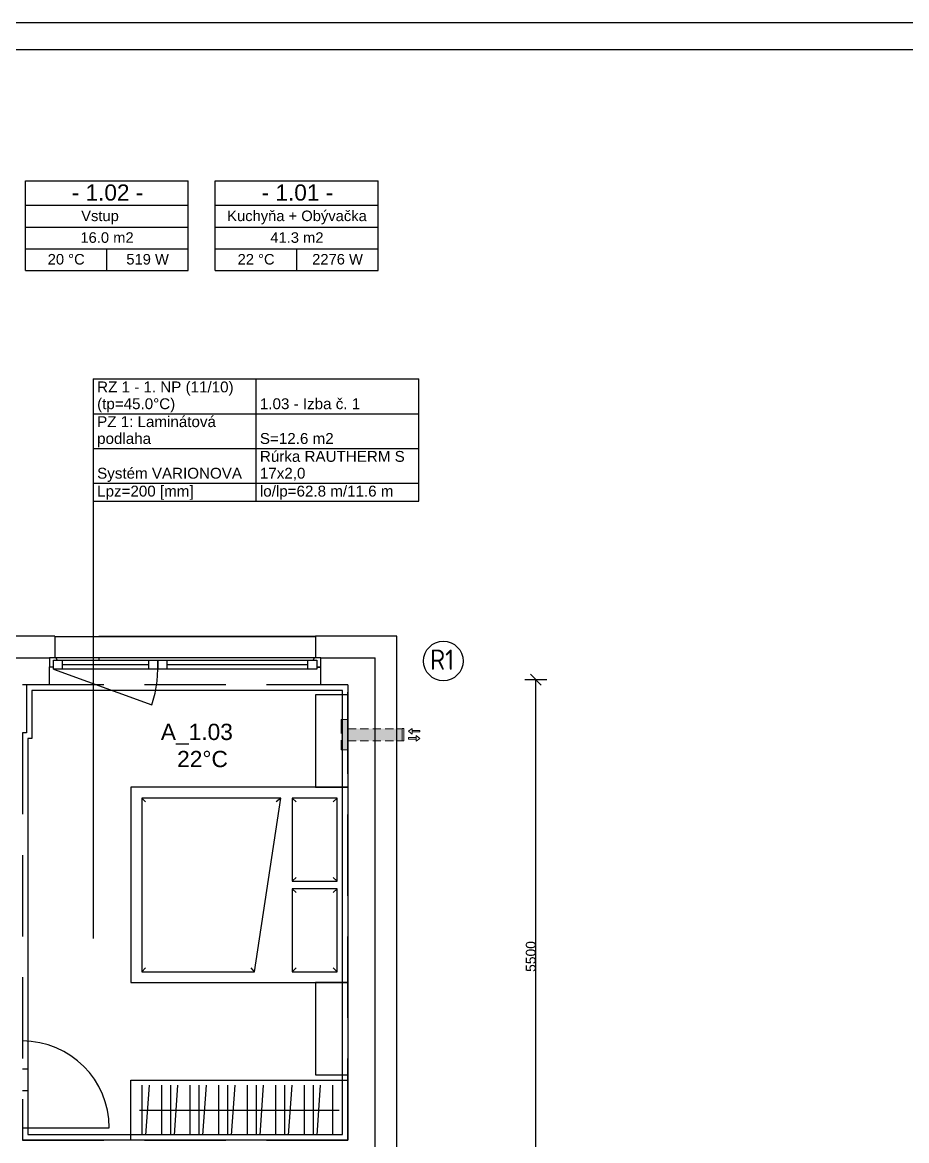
# Model space of a CAD drawing. Header units: millimetres. Extents: x -9498 to 115159, y -2045 to 31741.
# Drawn here: x 11984 to 20133, y 9016 to 19318 of the extents above; entities that cross this region are included whole.
import ezdxf

# ---------------------------------------------------------------- set-up
doc = ezdxf.new("R2010")
doc.units = ezdxf.units.MM
doc.linetypes.add('DASH', pattern=[75, 50, -25])
doc.linetypes.add('DASHEDX2', pattern=[38.1, 25.4, -12.7])
doc.layers.get('Defpoints').update_dxf_attribs({"color": 242})
for name, color, linetype in [('1__NP___MIESTNOSTIUK', 7, 'Continuous'), ('DXF_LAYER', 1, 'Continuous'), ('koty1', 7, 'Continuous'), ('ODVODN__POTRUBIE___PODL__VYK_', 7, 'Continuous'), ('PODLAHOVKA', 7, 'Continuous'), ('PR_VODN__POTRUBIE___PODL__VYK_', 7, 'Continuous'), ('TABU_KY', 7, 'Continuous'), ('UK_LEGENDA', 7, 'Continuous'), ('vyk-KOTY', 4, 'Continuous'), ('vyk-vratka-ZARIADENIE', 7, 'Continuous')]:
    doc.layers.add(name, color=color, linetype=linetype)
doc.layers.add('NETLAC', color=6, linetype='Continuous', plot=False)
doc.layers.add('OKRAJOV__DILAT_CIA_PDL', color=2, linetype='Continuous', lineweight=30)
doc.layers.add('UK_VZT_JEDNOTKY', color=150, linetype='DASHEDX2', lineweight=15)
doc.styles.add('ARIAL', font='arial.ttf')
doc.styles.add('ISOCP', font='isocp.shx')
doc.styles.add('ISOCPEUR', font='arial.ttf')
doc.styles.add('ISOCPEUR_4', font='isocpeur.ttf', dxfattribs={"height": 100})
doc.dimstyles.new('CS_Priebežná_-_2_0_mm__stavbárska_čiarka_čERVENA', dxfattribs={"dimscale": 304.8, "dimtxt": 99.598118, "dimasz": 0.328084, "dimexe": 0.328084, "dimexo": 0.0625, "dimgap": 0, "dimtad": 1, "dimdec": 0, "dimrnd": 5, "dimzin": 0, "dimdsep": 46, "dimtxsty": 'ISOCPEUR_4', "dimblk1": 'OBLIQUE', "dimblk2": 'OBLIQUE', "dimsah": 1, "dimcen": 0.09, "dimazin": 0, "dimtfac": 1, "dimtdec": 4, "dimtix": 1, "dimtmove": 0, "dimatfit": 3, "dimfxl": 0.328084, "dimfxlon": 1, "dimtvp": 1, "dimtolj": 1, "dimtzin": 0, "dimarcsym": 2})

# ---------------------------------------------------------------- blocks, each defined once
blk = doc.blocks.new('podklad')
at = {"layer": 'DXF_LAYER', "color": 8, "linetype": 'Continuous'}
for p, q in [((22121.996293, -6593.207485), (21409.996293, -6593.207485)), ((22121.996293, -6593.207485), (22121.996293, -6793.207485)), ((22526.996293, -6593.207485), (24521.996293, -6593.207485)), ((22526.996293, -6593.207485), (22526.996293, -6598.207485)), ((25271.996293, -6593.207485), (24521.996293, -6593.207485)), ((24521.996293, -6593.207485), (24521.996293, -6793.207485)), ((25271.996293, -15327.882778), (25271.996293, -6593.207485)), ((22121.996293, -6598.207485), (24521.996293, -6598.207485)), ((21571.996293, -6793.207485), (22071.996293, -6793.207485)), ((22132.996293, -6793.207485), (22071.996293, -6793.207485)), ((22071.996293, -6793.207485), (22071.996293, -6877.207485)), ((22142.996293, -6813.207485), (22132.996293, -6793.207485)), ((24510.996293, -6793.207485), (22132.996293, -6793.207485)), ((24510.996293, -6793.207485), (22132.996293, -6793.207485)), ((22526.996293, -6793.207485), (22526.996293, -6813.207485)), ((24510.996293, -6793.207485), (24500.996293, -6813.207485)), ((24571.996293, -6793.207485), (24510.996293, -6793.207485)), ((24571.996293, -6793.207485), (25071.996293, -6793.207485)), ((24571.996293, -6877.207485), (24571.996293, -6793.207485)), ((25071.996293, -15277.882778), (25071.996293, -6793.207485)), ((22071.996293, -7043.207485), (22071.996293, -6877.207485)), ((22071.996293, -6877.207485), (22107.996293, -6877.207485)), ((22107.996293, -6877.207485), (22107.996293, -6813.207485)), ((22107.996293, -6813.207485), (22142.996293, -6813.207485)), ((22107.996293, -6897.207485), (22107.996293, -6877.207485)), ((22107.996293, -6897.207485), (23013.859574, -7226.914516)), ((23071.996293, -6897.207485), (22107.996293, -6897.207485)), ((22142.996293, -6813.207485), (23071.996293, -6813.207485)), ((22191.996293, -6897.207485), (22191.996293, -6813.207485)), ((22191.996293, -6855.207485), (22987.996293, -6855.207485)), ((22987.996293, -6897.207485), (22987.996293, -6813.207485)), ((23071.996293, -6813.207485), (23071.996293, -6897.207485)), ((23071.996293, -6813.207485), (24500.996293, -6813.207485)), ((23071.996293, -6897.207485), (23071.996293, -6813.207485)), ((24535.996293, -6897.207485), (23071.996293, -6897.207485)), ((23155.996293, -6897.207485), (23155.996293, -6813.207485)), ((23155.996293, -6855.207485), (24451.996293, -6855.207485)), ((24451.996293, -6897.207485), (24451.996293, -6813.207485)), ((24500.996293, -6813.207485), (24535.996293, -6813.207485)), ((24535.996293, -6813.207485), (24535.996293, -6877.207485)), ((24535.996293, -6877.207485), (24535.996293, -6897.207485)), ((24535.996293, -6877.207485), (24571.996293, -6877.207485)), ((24535.996293, -6877.883266), (24571.996293, -6877.883266)), ((24571.996293, -7043.207485), (24571.996293, -6877.207485)), ((22071.996293, -7043.207485), (21821.996293, -7043.207485)), ((24821.996293, -7043.207485), (24571.996293, -7043.207485)), ((24821.996293, -7043.207485), (24821.996293, -11235.383266)), ((24821.996293, -7135.383266), (24521.996293, -7135.383266)), ((24521.996293, -7135.383266), (24521.996293, -7985.383266)), ((24821.996293, -7985.383266), (22821.996293, -7985.383266)), ((22821.996293, -7985.383266), (22821.996293, -9785.383266)), ((24521.996293, -7985.383266), (24821.996293, -7985.383266)), ((22921.996293, -8085.383266), (22921.996293, -9685.383266)), ((24202.697465, -8085.383266), (22921.996293, -8085.383266)), ((23961.756059, -9685.383266), (24202.697465, -8085.383266)), ((24721.996293, -8085.383266), (24309.703324, -8085.383266)), ((24309.703324, -8085.383266), (24309.703324, -8847.746548)), ((24721.996293, -8850.383266), (24721.996293, -8085.383266)), ((24309.703324, -8847.746548), (24309.703324, -8850.383266)), ((24309.703324, -8850.383266), (24721.996293, -8850.383266)), ((24309.703324, -8920.383266), (24309.703324, -9685.383266)), ((24721.996293, -8920.383266), (24309.703324, -8920.383266)), ((24721.996293, -9685.383266), (24721.996293, -8920.383266)), ((22821.996293, -9785.383266), (24821.996293, -9785.383266)), ((22921.996293, -9685.383266), (23961.756059, -9685.383266)), ((24309.703324, -9685.383266), (24721.996293, -9685.383266)), ((24821.996293, -9785.383266), (24521.996293, -9785.383266)), ((24521.996293, -9785.383266), (24521.996293, -10635.383266)), ((22821.996293, -11235.383266), (22821.996293, -10685.383266)), ((22821.996293, -10685.383266), (24821.996293, -10685.383266)), ((24521.996293, -10635.383266), (24821.996293, -10635.383266)), ((24821.996293, -10685.383266), (24821.996293, -11235.383266)), ((22926.996293, -11190.383266), (22926.996293, -10730.383266)), ((22960.952348, -11189.82272), (22993.040238, -10730.943813)), ((23106.996293, -11190.383266), (23106.996293, -10730.383266)), ((23189.853715, -11190.383266), (23189.853715, -10730.383266)), ((23223.80977, -11189.82272), (23255.89766, -10730.943813)), ((23369.853715, -11190.383266), (23369.853715, -10730.383266)), ((23452.71016, -11190.383266), (23452.71016, -10730.383266)), ((23486.666215, -11189.82272), (23518.754106, -10730.943813)), ((23632.71016, -11190.383266), (23632.71016, -10730.383266)), ((23715.567582, -11190.383266), (23715.567582, -10730.383266)), ((23749.523637, -11189.82272), (23781.611527, -10730.943813)), ((23895.567582, -11190.383266), (23895.567582, -10730.383266)), ((23978.425004, -11190.383266), (23978.425004, -10730.383266)), ((24012.381059, -11189.82272), (24044.468949, -10730.943813)), ((24158.425004, -11190.383266), (24158.425004, -10730.383266)), ((24241.282426, -11190.383266), (24241.282426, -10730.383266)), ((24275.238481, -11189.82272), (24307.326371, -10730.943813)), ((24421.282426, -11190.383266), (24421.282426, -10730.383266)), ((24504.138871, -11190.383266), (24504.138871, -10730.383266)), ((24538.094926, -11189.82272), (24570.182817, -10730.943813)), ((24684.138871, -11190.383266), (24684.138871, -10730.383266)), ((22901.996293, -10960.383266), (24741.996293, -10960.383266)), ((21821.996293, -11122.883266), (22621.996293, -11122.883266)), ((24821.996293, -11235.383266), (21821.996293, -11235.383266)), ((24821.996293, -11235.383266), (22821.996293, -11235.383266))]:
    blk.add_line(p, q, dxfattribs=at)
blk.add_lwpolyline([(23013.859574, -7226.915493), (23046.274613, -7118.406704), (23046.274613, -7118.406704), (23065.74141, -7006.845181), (23071.996293, -6897.207485)], dxfattribs=at)
for points in [[(22956.996293, -8120.383266, 0), (22921.996293, -8085.383266, 0)], [(24202.697465, -8085.383266, 0), (24162.032426, -8120.383266, 0)], [(24309.703324, -8085.383266, 0), (24344.703324, -8120.383266, 0)], [(24686.996293, -8120.383266, 0), (24721.996293, -8085.383266, 0)], [(24309.703324, -8850.383266, 0), (24312.34102, -8847.746548, 0)], [(24312.34102, -8847.746548, 0), (24344.703324, -8815.383266, 0)], [(24686.996293, -8815.383266, 0), (24721.996293, -8850.383266, 0)], [(24344.703324, -8955.383266, 0), (24309.703324, -8920.383266, 0)], [(24721.996293, -8920.383266, 0), (24686.996293, -8955.383266, 0)], [(22921.996293, -9685.383266, 0), (22956.996293, -9650.383266, 0)], [(23961.756059, -9685.383266, 0), (23931.632035, -9650.383266, 0)], [(24309.703324, -9685.383266, 0), (24344.703324, -9650.383266, 0)], [(24721.996293, -9685.383266, 0), (24686.996293, -9650.383266, 0)]]:
    blk.add_polyline3d(points, dxfattribs=at)
blk.add_arc((21821.996293, -11122.883266), 800, 0.00001, 89.999992, dxfattribs=at)
blk = doc.blocks.new('_Oblique')
at = {"layer": 'koty1', "color": 0, "lineweight": -2}
blk.add_line((-0.5, -0.5), (0.5, 0.5), dxfattribs=at)
blk = doc.blocks.new('*D31')
at = {"layer": 'Defpoints', "color": 0, "transparency": 16777216}
for p in [(15434, 13263), (16716, 13263), (16197, 8161)]:
    blk.add_point(p, dxfattribs=at)
at = {"layer": 'vyk-KOTY', "color": 0, "lineweight": -2, "transparency": 16777216}
for p, q in [((16616, 13263), (16816, 13263)), ((16716, 8161), (16716, 13263)), ((16616, 8161), (16816, 8161))]:
    blk.add_line(p, q, dxfattribs=at)
at = {"layer": 'vyk-KOTY', "color": 0, "lineweight": -2, "transparency": 16777216, "xscale": 100, "yscale": 100, "zscale": 100}
for p, rotation in [((16716, 13263), 90), ((16716, 8161), 270)]:
    blk.add_blockref('_Oblique', p, dxfattribs=dict(at, rotation=rotation))
at = {"layer": 'vyk-KOTY', "color": 0, "transparency": 16777216, "insert": (16670, 10712), "char_height": 91.4, "attachment_point": 5, "rotation": 90, "style": 'ARIAL'}
blk.add_mtext('\\A1;5500', dxfattribs=at)
blk = doc.blocks.new('REK JEDNOTKA')
at = {"layer": 'UK_VZT_JEDNOTKY', "transparency": 33554559}
h = blk.add_hatch(color=256, dxfattribs=at)
h.dxf.hatch_style = 1
h.paths.add_polyline_path([(8105, 34163), (8042, 34163), (8042, 33884), (8105, 33884)])
h.paths.add_polyline_path([(8042, 34078), (7542, 34078), (7542, 33968), (8042, 33968)])
at = {"layer": 'UK_VZT_JEDNOTKY', "color": 7, "ltscale": 5}
for p, q in [((7379, 33990), (7412, 34016)), ((7412, 34016), (7412, 33964)), ((7450, 34082), (7483, 34056)), ((7450, 34030), (7450, 34082)), ((7483, 34056), (7450, 34030)), ((7412, 33964), (7379, 33990))]:
    blk.add_line(p, q, dxfattribs=at)
at = {"layer": 'UK_VZT_JEDNOTKY', "color": 7, "ltscale": 3}
for p, q in [((8042, 34078), (7542, 34078)), ((8042, 33968), (7542, 33968))]:
    blk.add_line(p, q, dxfattribs=at)
at = {"layer": 'UK_VZT_JEDNOTKY', "color": 7, "linetype": 'ByBlock', "ltscale": 5}
blk.add_lwpolyline([(8042, 33884), (8042, 34163), (8105, 34163), (8105, 33884)], close=True, dxfattribs=at)
at = {"layer": 'UK_VZT_JEDNOTKY', "color": 7, "ltscale": 5}
for points in [[(7450, 34049), (7379, 34049), (7379, 34063), (7450, 34063)], [(7526, 33966), (7526, 34080), (7542, 34080), (7542, 33966)], [(7412, 33997), (7483, 33997), (7483, 33983), (7412, 33983)]]:
    blk.add_lwpolyline(points, close=True, dxfattribs=at)
blk = doc.blocks.new('UK_VALUL')
at = {"layer": 'ODVODN__POTRUBIE___PODL__VYK_', "color": 172, "linetype": 'DASH'}
blk.add_line((11984, 9477.4), (12034, 9477.4), dxfattribs=at)
at = {"layer": 'OKRAJOV__DILAT_CIA_PDL', "color": 0, "linetype": 'DASH', "ltscale": 15}
blk.add_lwpolyline([(12022, 13213.6), (12022, 12771.9), (11984, 12771.9), (11984, 9021.4), (14984, 9021.4), (14984, 13213.6), (12022, 13213.6)], dxfattribs=at)
at = {"layer": 'PODLAHOVKA', "color": 92}
blk.add_lwpolyline([(12072, 13163.6), (12072, 12721.9), (12034, 12721.9), (12034, 9071.4), (14934, 9071.4), (14934, 13163.6), (12072, 13163.6)], dxfattribs=at)
at = {"layer": 'PR_VODN__POTRUBIE___PODL__VYK_', "color": 12}
blk.add_line((11984, 9677.4), (12034, 9677.4), dxfattribs=at)
at = {"layer": 'TABU_KY'}
for p, q in [((12638, 16032.3), (15638, 16032.3)), ((14138, 15712.3), (14138, 16032.3)), ((12638, 15712.3), (15638, 15712.3)), ((14138, 15392.3), (14138, 15712.3)), ((12638, 15392.3), (15638, 15392.3)), ((14138, 15072.3), (14138, 15392.3)), ((12638, 15072.3), (15638, 15072.3)), ((14138, 14907.3), (14138, 15072.3)), ((12638, 14907.3), (12638, 10879.3))]:
    blk.add_line(p, q, dxfattribs=at)
blk.add_lwpolyline([(12638, 16032.3), (12638, 14907.3), (15638, 14907.3), (15638, 16032.3)], dxfattribs=at)
at = {"layer": 'UK_LEGENDA'}
blk.add_circle((15863.6, 13434.3), 182.2, dxfattribs=at)
at = {"layer": 'UK_VZT_JEDNOTKY', "xscale": -1}
blk.add_blockref('REK JEDNOTKA', (23025.9, -21268.4), dxfattribs=at)
at = {"layer": 'DXF_LAYER', "color": 8, "style": 'ISOCPEUR'}
for s, p in [('A_1.03', (13260, 12706.4)), ('22°C', (13410, 12456.4))]:
    blk.add_text(s, height=150, dxfattribs=at).set_placement(p)
at = {"layer": 'TABU_KY', "style": 'ARIAL'}
for s, p in [('RZ 1 - 1. NP (11/10) ', (12673, 15909.3)), ('(tp=45.0°C)', (12673, 15754.3)), ('1.03 - Izba č. 1', (14173, 15754.3)), ('PZ 1: Laminátová', (12673, 15589.3)), ('podlaha ', (12673, 15434.3)), ('S=12.6 m2', (14173, 15434.3)), ('Rúrka RAUTHERM S', (14173, 15269.3)), ('Systém VARIONOVA', (12673, 15114.3)), ('17x2,0', (14173, 15114.3)), ('Lpz=200 [mm]', (12673, 14949.3)), ('lo/lp=62.8 m/11.6 m', (14173, 14949.3))]:
    blk.add_text(s, height=100, dxfattribs=at).set_placement(p)
at = {"layer": 'UK_LEGENDA', "style": 'ISOCP'}
blk.add_text('R1', height=187.5, dxfattribs=at).set_placement((15741, 13353.1))
at = {"layer": 'vyk-KOTY', "color": 0}
dim = blk.add_linear_dim(base=(16716.4, 13262.8), p1=(16197, 8160.9), p2=(15434, 13262.8), angle=270, text='5500', dimstyle='CS_Priebežná_-_2_0_mm__stavbárska_čiarka_čERVENA', override={"dimtxt": 0.3, "dimpost": '<>', "dimtxsty": 'ARIAL'}, dxfattribs=at)
dim.commit()
dim.dimension.update_dxf_attribs({"geometry": '*D31', "text_midpoint": (16716.4, 10711.9), "dimtype": 160})

msp = doc.modelspace()

# ---------------------------------------------------------------- linework, layer by layer
msp.add_lwpolyline([(-9247.905, 19067.756), (32002.095, 19067.756), (32002.095, -1432.244), (-9247.905, -1432.244)], close=True)
at = {"layer": '1__NP___MIESTNOSTIUK', "color": 0}
for p, q in [((12012.07, 17632.273), (12012.07, 17859.273)), ((12012.07, 17859.273), (13512.07, 17859.273)), ((13512.07, 17632.273), (13512.07, 17859.273)), ((13762.07, 17632.273), (13762.07, 17859.273)), ((13762.07, 17859.273), (15262.07, 17859.273)), ((15262.07, 17632.273), (15262.07, 17859.273)), ((12012.07, 17432.273), (12012.07, 17632.273)), ((12012.07, 17632.273), (13512.07, 17632.273)), ((12012.07, 17632.273), (13512.07, 17632.273)), ((13512.07, 17432.273), (13512.07, 17632.273)), ((13762.07, 17432.273), (13762.07, 17632.273)), ((13762.07, 17632.273), (15262.07, 17632.273)), ((13762.07, 17632.273), (15262.07, 17632.273)), ((15262.07, 17432.273), (15262.07, 17632.273)), ((12012.07, 17232.273), (12012.07, 17432.273)), ((12012.07, 17432.273), (13512.07, 17432.273)), ((12012.07, 17432.273), (13512.07, 17432.273)), ((13512.07, 17232.273), (13512.07, 17432.273)), ((13762.07, 17232.273), (13762.07, 17432.273)), ((13762.07, 17432.273), (15262.07, 17432.273)), ((13762.07, 17432.273), (15262.07, 17432.273)), ((15262.07, 17232.273), (15262.07, 17432.273)), ((12012.07, 17032.273), (12012.07, 17232.273)), ((12012.07, 17232.273), (13512.07, 17232.273)), ((12012.07, 17232.273), (13512.07, 17232.273)), ((12762.07, 17032.273), (12762.07, 17232.273)), ((13512.07, 17032.273), (13512.07, 17232.273)), ((13762.07, 17032.273), (13762.07, 17232.273)), ((13762.07, 17232.273), (15262.07, 17232.273)), ((13762.07, 17232.273), (15262.07, 17232.273)), ((14512.07, 17032.273), (14512.07, 17232.273)), ((15262.07, 17032.273), (15262.07, 17232.273)), ((12012.07, 17032.273), (13512.07, 17032.273)), ((13762.07, 17032.273), (15262.07, 17032.273))]:
    msp.add_line(p, q, dxfattribs=at)
at = {"layer": 'NETLAC'}
msp.add_lwpolyline([(-9497.905, 19317.756), (32252.095, 19317.756), (32252.095, -1682.244), (-9497.905, -1682.244)], close=True, dxfattribs=at)

# ---------------------------------------------------------------- block references
at = {"linetype": 'Continuous'}
msp.add_blockref('podklad', (-9838.044, 20256.763), dxfattribs=at)
at = {"layer": 'vyk-vratka-ZARIADENIE'}
msp.add_blockref('UK_VALUL', (0, 0), dxfattribs=at)

# ---------------------------------------------------------------- texts
at = {"layer": '1__NP___MIESTNOSTIUK', "color": 0, "style": 'ARIAL'}
for s, height, p in [('- 1.02 -', 148.9912, (12439.07, 17675.773)), ('- 1.01 -', 148.9912, (14189.07, 17675.773)), ('Vstup', 97.1682, (12526.07, 17486.773)), ('Kuchyňa + Obývačka', 97.16817, (13871.57, 17486.773)), ('16.0 m2', 97.1682, (12519.007, 17286.773)), ('41.3 m2', 97.1682, (14269.007, 17286.773)), ('20 °C', 97.1682, (12217.57, 17086.773)), ('519 W', 97.1682, (12942.07, 17086.773)), ('22 °C', 97.1682, (13967.57, 17086.773)), ('2276 W', 97.1682, (14654.57, 17086.773))]:
    msp.add_text(s, height=height, dxfattribs=at).set_placement(p)

doc.saveas('drawing.dxf')
